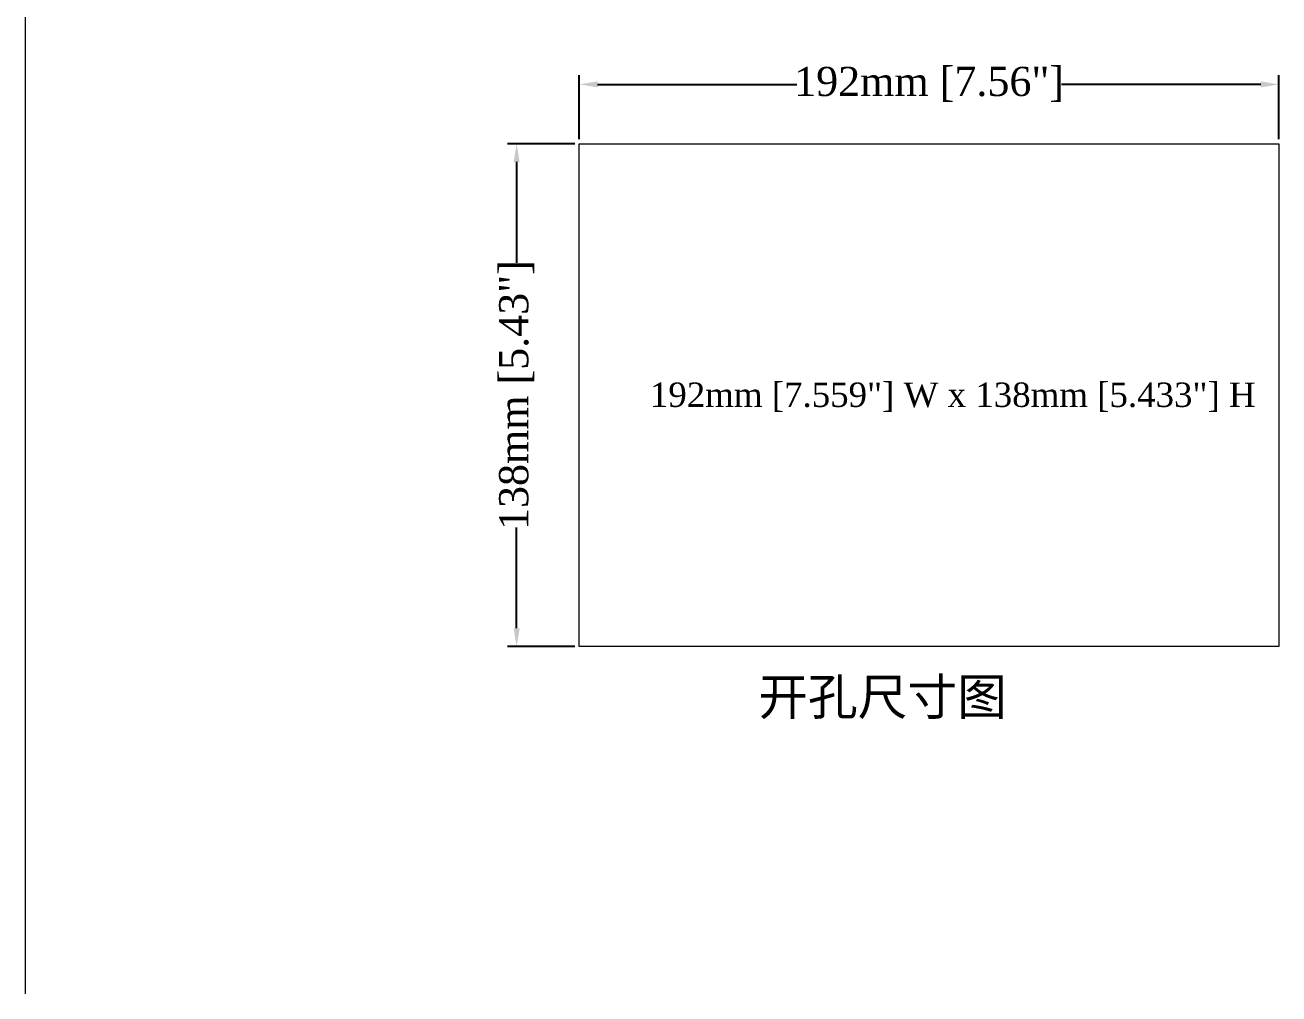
# Model space of a CAD drawing. Header units: millimetres. Extents: x 76 to 1788, y -159 to 878.
# Drawn here: x 954.7 to 1298.8, y -159.2 to 106.8 of the extents above; entities that cross this region are included whole.
import ezdxf

# ---------------------------------------------------------------- set-up
doc = ezdxf.new("R2010")
doc.units = ezdxf.units.MM
doc.header["$LTSCALE"] = 2
doc.layers.add('DIM', color=7, linetype='Continuous')
doc.styles.get("Standard").update_dxf_attribs({"font": 'TIMES.TTF'})
doc.dimstyles.new('ISO-25', dxfattribs={"dimscale": 2, "dimtxt": 4, "dimasz": 2.5, "dimexe": 1.25, "dimexo": 0.625, "dimtad": 0, "dimdsep": 46, "dimtxsty": 'Standard', "dimcen": 2.5, "dimadec": 0, "dimazin": 0, "dimtfac": 1, "dimtmove": 0, "dimatfit": 3, "dimfxl": 0, "dimarcsym": 0})

# ---------------------------------------------------------------- blocks, each defined once
blk = doc.blocks.new('*D125')
at = {"layer": 'Defpoints', "color": 0}
for p in [(1298.78, 90.5), (1106.78, 74.21), (1298.78, 74.21)]:
    blk.add_point(p, dxfattribs=at)
at = {"layer": 'DIM', "color": 0, "lineweight": -2}
for p, q in [((1106.78, 75.46), (1106.78, 93)), ((1298.78, 75.46), (1298.78, 93)), ((1111.78, 90.5), (1166.47, 90.5)), ((1293.78, 90.5), (1239.08, 90.5))]:
    blk.add_line(p, q, dxfattribs=at)
at = {"layer": 'DIM', "color": 0}
for points in [[(1111.78, 91.33), (1111.78, 89.66), (1106.78, 90.5)], [(1293.78, 89.66), (1293.78, 91.33), (1298.78, 90.5)]]:
    blk.add_solid(points, dxfattribs=at)
at = {"layer": 'DIM', "color": 0, "lineweight": 0, "insert": (1202.78, 90.5), "char_height": 8, "attachment_point": 5}
blk.add_mtext('192mm [7.56"]', dxfattribs=at)
blk = doc.blocks.new('*D126')
at = {"layer": 'Defpoints', "color": 0}
for p in [(1106.78, 74.21), (1089.59, -63.79), (1106.78, -63.79)]:
    blk.add_point(p, dxfattribs=at)
at = {"layer": 'DIM', "color": 0, "lineweight": -2}
for p, q in [((1105.53, 74.21), (1087.09, 74.21)), ((1089.59, 69.21), (1089.59, 41.52)), ((1089.59, -58.79), (1089.59, -31.09)), ((1105.53, -63.79), (1087.09, -63.79))]:
    blk.add_line(p, q, dxfattribs=at)
at = {"layer": 'DIM', "color": 0}
for points in [[(1090.42, 69.21), (1088.75, 69.21), (1089.59, 74.21)], [(1088.75, -58.79), (1090.42, -58.79), (1089.59, -63.79)]]:
    blk.add_solid(points, dxfattribs=at)
at = {"layer": 'DIM', "color": 0, "lineweight": 0, "insert": (1089.59, 5.21), "char_height": 8, "attachment_point": 5, "rotation": 90}
blk.add_mtext('138mm [5.43"]', dxfattribs=at)

msp = doc.modelspace()

# ---------------------------------------------------------------- linework, layer by layer
at = {"lineweight": 0}
msp.add_line((954.693, 877.633), (954.693, -159.158), dxfattribs=at)
msp.add_lwpolyline([(1106.776, 74.214), (1298.776, 74.214), (1298.776, -63.786), (1106.776, -63.786)], close=True, dxfattribs=at)

# ---------------------------------------------------------------- texts
for s, insert, char_height, attachment_point in [('{\\fTimes New Roman|b0|i0|c0|p18;192mm [7.559"] W x 138mm [5.433"] H}', (1126.16, 4.627), 6.7, 4), (' 开孔尺寸图}', (1188.112, -78.145), 10, 5)]:
    msp.add_mtext(s, dxfattribs=dict(at, insert=insert, char_height=char_height, attachment_point=attachment_point))

# ---------------------------------------------------------------- dimensions: what is measured, and where the dimension line sits
at = {"layer": 'DIM', "lineweight": 0}
dim = msp.add_linear_dim(base=(1298.776, 90.496), p1=(1106.776, 74.214), p2=(1298.776, 74.214), dimstyle='ISO-25', override={"dimpost": 'mm'}, dxfattribs=at)
dim.commit()
dim.dimension.update_dxf_attribs({"geometry": '*D125', "text_midpoint": (1202.776, 90.496)})
dim = msp.add_linear_dim(base=(1089.587, -63.786), p1=(1106.776, 74.214), p2=(1106.776, -63.786), angle=90, dimstyle='ISO-25', override={"dimpost": 'mm'}, dxfattribs=at)
dim.commit()
dim.dimension.update_dxf_attribs({"geometry": '*D126', "text_midpoint": (1089.587, 5.214)})

doc.saveas('drawing.dxf')
